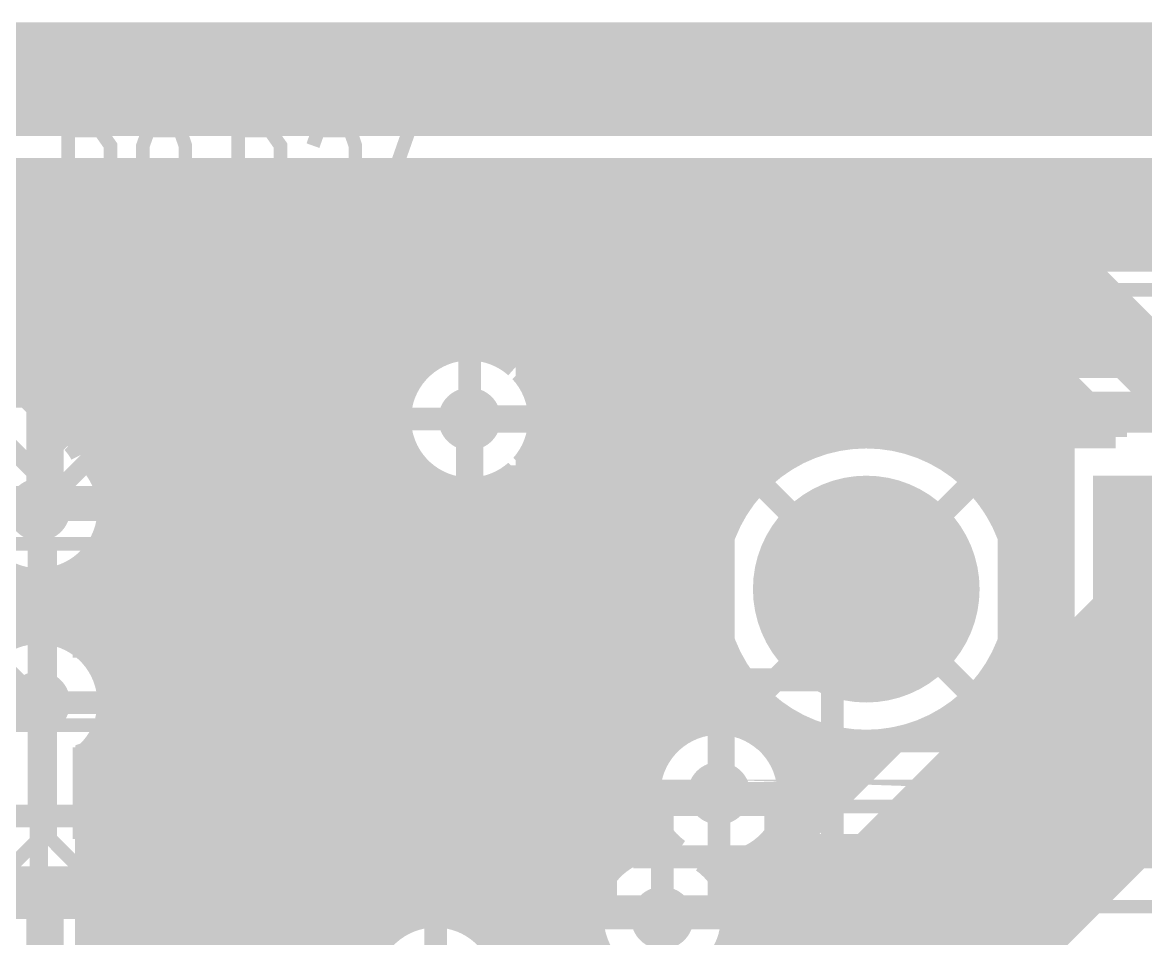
# Model space of a CAD drawing. Extents: x -1 to 101, y -64 to 41.
# Drawn here: x 73.73 to 86.31, y 30.38 to 40.63 of the extents above; entities that cross this region are included whole.
import ezdxf

# ---------------------------------------------------------------- set-up
doc = ezdxf.new("R2010")
doc.units = 0
doc.header["$MEASUREMENT"] = 0
doc.layers.get('0').update_dxf_attribs({"linetype": 'CONTINUOUS'})
for name, color, linetype in [('22-313-0_AST', 7, 'CONTINUOUS'), ('22-313-0_BOT', 7, 'CONTINUOUS'), ('22-313-0_DRD', 2, 'CONTINUOUS'), ('22-313-0_SMB', 4, 'CONTINUOUS'), ('22-313-0_SMT', 3, 'CONTINUOUS'), ('22-313-0_SPT', 5, 'CONTINUOUS'), ('22-313-0_SST', 10, 'CONTINUOUS'), ('22-313-0_TOP', 14, 'CONTINUOUS'), ('THRUHOLE_TAP', 11, 'CONTINUOUS')]:
    doc.layers.add(name, color=color, linetype=linetype)

# ---------------------------------------------------------------- blocks, each defined once
blk = doc.blocks.new('ROUND_25')
at = {"const_width": 1.27}
blk.add_lwpolyline([(-0.635, 0, 1), (0.635, 0, 1)], format="xyb", close=True, dxfattribs=at)
blk = doc.blocks.new('SQUARE_26')
blk.add_solid([(1.27, 1.27), (1.27, -1.27), (-1.27, 1.27), (-1.27, -1.27)])
blk = doc.blocks.new('ROUND_47')
at = {"const_width": 0.35052}
blk.add_lwpolyline([(-0.17526, 0, 1), (0.17526, 0, 1)], format="xyb", close=True, dxfattribs=at)
blk = doc.blocks.new('ROUND_55')
at = {"const_width": 0.35052}
blk.add_lwpolyline([(-0.17526, 0, 1), (0.17526, 0, 1)], format="xyb", close=True, dxfattribs=at)
blk = doc.blocks.new('RECTANGLE_2')
blk.add_solid([(0.4826, 0.4064), (0.4826, -0.4064), (-0.4826, 0.4064), (-0.4826, -0.4064)])
blk = doc.blocks.new('RECTANGLE_6')
blk.add_solid([(0.63627, 0.51308), (0.63627, -0.51308), (-0.63627, 0.51308), (-0.63627, -0.51308)])
blk = doc.blocks.new('ROUND_60')
at = {"const_width": 0.10033}
blk.add_lwpolyline([(-0.050164, 0, 1), (0.050164, 0, 1)], format="xyb", close=True, dxfattribs=at)
blk = doc.blocks.new('ROUND_11')
at = {"const_width": 0.59944}
blk.add_lwpolyline([(-0.29972, 0, 1), (0.29972, 0, 1)], format="xyb", close=True, dxfattribs=at)

msp = doc.modelspace()

# ---------------------------------------------------------------- linework, layer by layer
at = {"layer": '22-313-0_AST'}
for points, const_width in [([(0, 39.99992), (0, 0), (99.949, 0), (99.949, 39.99992), (0, 39.99992)], 1.27), ([(80.70088, 31.2928), (80.70088, 38.53688), (89.44356, 38.53688), (89.44356, 31.29026), (80.79994, 31.2928), (80.70088, 31.2928)], 0.254), ([(73.8505, 35.3695), (73.8505, 38.2905), (72.2122, 38.2905), (72.2122, 35.3695), (73.8505, 35.3695)], 0.1524), ([(75.7555, 35.3695), (75.7555, 38.2905), (74.1172, 38.2905), (74.1172, 35.3695), (75.7555, 35.3695)], 0.1524), ([(77.6605, 35.3695), (77.6605, 38.2905), (76.0222, 38.2905), (76.0222, 35.3695), (77.6605, 35.3695)], 0.1524), ([(76.65974, 37.36086), (76.65974, 37.71646), (76.82992, 37.77488), (76.99756, 37.77488), (77.16774, 37.71646), (77.16774, 37.36086), (76.99756, 37.2999), (76.82992, 37.2999), (76.15174, 37.53866)], 0.1524), ([(75.00874, 37.51326), (74.83856, 37.57168), (74.67092, 37.57168), (74.50074, 37.51326), (74.50074, 37.15766), (74.67092, 37.0967), (74.83856, 37.0967), (75.00874, 37.15766), (75.00874, 37.51326), (75.17892, 37.57168), (75.34656, 37.57168), (75.51674, 37.51326), (75.51674, 37.15766), (75.34656, 37.0967), (75.17892, 37.0967), (75.00874, 37.15766)], 0.1524), ([(81.6356, 31.85668), (81.6356, 36.4236), (82.78368, 36.4236), (82.78368, 36.95954), (81.93024, 36.95954), (81.69402, 37.64026), (84.67598, 37.64026), (84.43976, 36.95954), (83.58378, 36.95954), (83.58378, 36.4236), (84.7344, 36.4236), (84.7344, 31.85668), (81.6356, 31.85668)], 0.1524), ([(85.74024, 36.95954), (85.50402, 37.64026), (88.48598, 37.64026), (88.24976, 36.95954), (87.39378, 36.95954), (87.39378, 36.4236), (88.5444, 36.4236), (88.5444, 31.85668), (85.4456, 31.85668), (85.4456, 36.4236), (86.59368, 36.4236), (86.59368, 36.95954), (85.74024, 36.95954)], 0.1524), ([(77.16774, 36.93668), (77.16774, 36.4617), (76.48956, 36.93668), (76.32192, 36.93668), (76.15174, 36.87826), (76.15174, 36.52266), (76.32192, 36.4617)], 0.1524), ([(75.00874, 36.2585), (75.00874, 36.6141), (74.83856, 36.73348), (74.67092, 36.73348), (74.50074, 36.6141), (74.50074, 36.2585), (75.51674, 36.2585)], 0.1524), ([(75.00874, 36.55568), (75.51674, 36.73348)], 0.1524), ([(76.65974, 35.6235), (76.65974, 35.9791), (76.48956, 36.09848), (76.32192, 36.09848), (76.15174, 35.9791), (76.15174, 35.6235), (77.16774, 35.6235)], 0.1524), ([(76.65974, 35.92068), (77.16774, 36.09848)], 0.1524), ([(73.66, 31.242), (72.39, 31.242), (72.136, 31.496), (72.136, 34.798), (73.914, 34.798), (73.914, 31.496), (73.66, 31.242)], 0.1524), ([(75.565, 31.242), (74.295, 31.242), (74.041, 31.496), (74.041, 34.798), (75.819, 34.798), (75.819, 31.496), (75.565, 31.242)], 0.1524), ([(78.105, 31.242), (76.835, 31.242), (76.581, 31.496), (76.581, 34.798), (78.359, 34.798), (78.359, 31.496), (78.105, 31.242)], 0.1524), ([(80.01, 31.242), (78.74, 31.242), (78.486, 31.496), (78.486, 34.798), (80.264, 34.798), (80.264, 31.496), (80.01, 31.242)], 0.1524), ([(83.28406, 34.38906), (83.58378, 34.68878), (82.78368, 34.68878), (83.08594, 34.38906), (83.28406, 34.38906), (83.28406, 34.19094), (83.58378, 33.88868), (82.78368, 33.88868), (83.08594, 34.19094), (83.28406, 34.19094)], 0.1524), ([(82.78368, 34.68878), (82.78368, 33.88868)], 0.1524), ([(83.58378, 33.88868), (83.58378, 34.68878)], 0.1524), ([(83.08594, 34.19094), (83.08594, 34.38906)], 0.1524), ([(75.41514, 34.22142), (75.41514, 33.74898), (74.73696, 34.22142), (74.56678, 34.22142), (74.39914, 34.163), (74.39914, 33.8074), (74.56678, 33.74898)], 0.1524), ([(77.44714, 33.8074), (77.44714, 34.163), (77.61478, 34.22142), (77.78496, 34.22142), (77.95514, 34.163), (77.95514, 33.8074), (77.78496, 33.74898), (77.61478, 33.74898), (76.93914, 33.9852)], 0.1524), ([(79.35214, 34.163), (79.18196, 34.22142), (79.01178, 34.22142), (78.84414, 34.163), (78.84414, 33.8074), (79.01178, 33.74898), (79.18196, 33.74898), (79.35214, 33.8074), (79.35214, 34.163), (79.51978, 34.22142), (79.68996, 34.22142), (79.86014, 34.163), (79.86014, 33.8074), (79.68996, 33.74898), (79.51978, 33.74898), (79.35214, 33.8074)], 0.1524), ([(75.41514, 33.38322), (75.41514, 32.9692), (74.39914, 32.9692)], 0.1524), ([(77.95514, 33.38322), (77.95514, 32.9692), (76.93914, 32.9692)], 0.1524), ([(79.86014, 33.38322), (79.86014, 32.9692), (78.84414, 32.9692)], 0.1524), ([(73.914, 32.766), (72.136, 32.766)], 0.1524), ([(75.819, 32.766), (74.041, 32.766)], 0.1524), ([(78.359, 32.766), (76.581, 32.766)], 0.1524), ([(80.264, 32.766), (78.486, 32.766)], 0.1524), ([(75.41514, 32.131), (75.41514, 32.4866), (75.07478, 32.60598), (74.73696, 32.60598), (74.39914, 32.4866), (74.39914, 32.131)], 0.1524), ([(77.95514, 32.131), (77.95514, 32.4866), (77.61478, 32.60598), (77.27696, 32.60598), (76.93914, 32.4866), (76.93914, 32.131)], 0.1524), ([(79.86014, 32.131), (79.86014, 32.4866), (79.51978, 32.60598), (79.18196, 32.60598), (78.84414, 32.4866), (78.84414, 32.131)], 0.1524), ([(75.41514, 32.18942), (74.39914, 32.18942)], 0.1524), ([(77.95514, 32.18942), (76.93914, 32.18942)], 0.1524), ([(79.86014, 32.18942), (78.84414, 32.18942)], 0.1524), ([(73.8505, 27.7495), (73.8505, 30.6705), (72.2122, 30.6705), (72.2122, 27.7495), (73.8505, 27.7495)], 0.1524), ([(75.7555, 27.7495), (75.7555, 30.6705), (74.1172, 30.6705), (74.1172, 27.7495), (75.7555, 27.7495)], 0.1524)]:
    msp.add_lwpolyline(points, dxfattribs=dict(at, const_width=const_width))
at = {"layer": '22-313-0_BOT'}
for points, const_width in [([(37.48532, 36.17468), (37.48532, 37.10432), (38.862, 38.481), (92.075, 38.481), (94.99854, 35.55492), (94.99854, 34.99866)], 1.27), ([(86.106, 37.4142), (40.3098, 37.4142)], 0.254), ([(73.7108, 37.4142), (73.7108, 36.51758)], 0.254), ([(73.9394, 37.4142), (73.9394, 36.28898)], 0.254), ([(74.168, 37.4142), (74.168, 36.06038)], 0.254), ([(74.3966, 37.4142), (74.3966, 35.79368)], 0.254), ([(74.6252, 37.4142), (74.6252, 35.50158)], 0.254), ([(74.8538, 37.4142), (74.8538, 15.3924)], 0.254), ([(75.0824, 37.4142), (75.0824, 15.3924)], 0.254), ([(75.311, 37.4142), (75.311, 15.3924)], 0.254), ([(75.5396, 37.4142), (75.5396, 15.46098)], 0.254), ([(75.7682, 37.4142), (75.7682, 22.59838)], 0.254), ([(75.9968, 37.4142), (75.9968, 22.85746)], 0.254), ([(76.2254, 37.4142), (76.2254, 22.97176)], 0.254), ([(76.454, 37.4142), (76.454, 23.00732)], 0.254), ([(76.6826, 37.4142), (76.6826, 22.97176)], 0.254), ([(76.9112, 37.4142), (76.9112, 22.85746)], 0.254), ([(77.1398, 37.4142), (77.1398, 22.7584)], 0.254), ([(77.3684, 37.4142), (77.3684, 22.7584)], 0.254), ([(77.597, 37.4142), (77.597, 30.01772)], 0.254), ([(77.8256, 37.4142), (77.8256, 30.4165)], 0.254), ([(78.0542, 37.4142), (78.0542, 36.56838)], 0.254), ([(78.2828, 37.4142), (78.2828, 36.82746)], 0.254), ([(78.5114, 37.4142), (78.5114, 36.94176)], 0.254), ([(78.74, 37.4142), (78.74, 36.97732)], 0.254), ([(78.9686, 37.4142), (78.9686, 36.94176)], 0.254), ([(79.1972, 37.4142), (79.1972, 36.82746)], 0.254), ([(79.4258, 37.4142), (79.4258, 36.7792)], 0.254), ([(79.6544, 37.4142), (79.6544, 36.7792)], 0.254), ([(79.883, 37.4142), (79.883, 36.7792)], 0.254), ([(80.1116, 37.4142), (80.1116, 36.7792)], 0.254), ([(80.3402, 37.4142), (80.3402, 36.7792)], 0.254), ([(80.5688, 37.4142), (80.5688, 36.7792)], 0.254), ([(80.7974, 37.4142), (80.7974, 36.7792)], 0.254), ([(81.026, 37.4142), (81.026, 36.7792)], 0.254), ([(81.2546, 37.4142), (81.2546, 36.7792)], 0.254), ([(81.4832, 37.4142), (81.4832, 36.7792)], 0.254), ([(81.7118, 37.4142), (81.7118, 36.7792)], 0.254), ([(81.9404, 37.4142), (81.9404, 36.7792)], 0.254), ([(82.169, 37.4142), (82.169, 36.7792)], 0.254), ([(82.3976, 37.4142), (82.3976, 36.7792)], 0.254), ([(82.6262, 37.4142), (82.6262, 36.7792)], 0.254), ([(82.8548, 37.4142), (82.8548, 36.7792)], 0.254), ([(83.0834, 37.4142), (83.0834, 36.7792)], 0.254), ([(83.312, 37.4142), (83.312, 36.7792)], 0.254), ([(83.5406, 37.4142), (83.5406, 36.7792)], 0.254), ([(83.7692, 37.4142), (83.7692, 36.7792)], 0.254), ([(83.9978, 37.4142), (83.9978, 36.7792)], 0.254), ([(84.2264, 37.4142), (84.2264, 36.7792)], 0.254), ([(84.455, 37.4142), (84.455, 36.7792)], 0.254), ([(84.6836, 37.4142), (84.6836, 36.7792)], 0.254), ([(84.9122, 37.4142), (84.9122, 36.7792)], 0.254), ([(85.1408, 37.4142), (85.1408, 36.7792)], 0.254), ([(85.3694, 37.4142), (85.3694, 36.7792)], 0.254), ([(85.598, 37.4142), (85.598, 36.7792)], 0.254), ([(85.8266, 37.4142), (85.8266, 36.7792)], 0.254), ([(86.0552, 37.4142), (86.0552, 36.7792)], 0.254), ([(86.106, 37.4142), (86.106, 36.7792)], 0.254), ([(86.106, 37.3634), (40.46474, 37.3634)], 0.254), ([(73.01992, 37.20592), (74.28484, 35.941)], 0.254), ([(86.106, 37.1348), (73.09358, 37.1348)], 0.254), ([(78.41488, 36.9062), (73.32218, 36.9062)], 0.254), ([(86.106, 36.9062), (79.06258, 36.9062)], 0.254), ([(73.914, 35.179), (73.914, 35.56), (72.644, 36.83), (67.31, 36.83), (66.294, 35.814), (63.881, 35.814), (53.34, 25.273), (53.34, 23.47468)], 0.2032), ([(86.106, 36.7792), (79.25816, 36.7792)], 0.254), ([(78.12532, 36.6776), (73.55078, 36.6776)], 0.254), ([(78.00086, 36.449), (73.77938, 36.449)], 0.254), ([(77.95768, 36.2204), (74.00798, 36.2204)], 0.254), ([(78.74, 36.195), (89.535, 36.195)], 0.3048), ([(77.98562, 35.9918), (74.23658, 35.9918)], 0.254), ([(78.08722, 35.7632), (74.43216, 35.7632)], 0.254), ([(78.0542, 35.81908), (78.0542, 30.56382)], 0.254), ([(78.3209, 35.5346), (74.60996, 35.5346)], 0.254), ([(78.2828, 35.56), (78.2828, 30.62224)], 0.254), ([(82.02422, 35.5346), (79.15656, 35.5346)], 0.254), ([(79.1972, 35.56), (79.1972, 29.76118)], 0.254), ([(82.11058, 35.6108), (79.25816, 35.6108)], 0.254), ([(79.4258, 35.6108), (79.4258, 29.53258)], 0.254), ([(79.6544, 35.6108), (79.6544, 29.30398)], 0.254), ([(79.883, 35.6108), (79.883, 28.99156)], 0.254), ([(80.1116, 35.6108), (80.1116, 23.75662)], 0.254), ([(80.3402, 35.6108), (80.3402, 31.1531)], 0.254), ([(80.5688, 35.6108), (80.5688, 31.31566)], 0.254), ([(80.7974, 35.6108), (80.7974, 32.26562)], 0.254), ([(81.026, 35.6108), (81.026, 32.59836)], 0.254), ([(81.2546, 35.6108), (81.2546, 32.73298)], 0.254), ([(81.4832, 35.6108), (81.4832, 32.78378)], 0.254), ([(81.7118, 35.6108), (81.7118, 35.1409)], 0.254), ([(81.9404, 35.6108), (81.9404, 35.45078)], 0.254), ([(81.98104, 35.49396), (83.185, 34.29)], 0.254), ([(84.38896, 35.49396), (83.185, 34.29)], 0.254), ([(85.2932, 35.6108), (84.25688, 35.6108)], 0.254), ([(85.2932, 35.5346), (84.34578, 35.5346)], 0.254), ([(84.455, 35.6108), (84.455, 35.42284)], 0.254), ([(84.6836, 35.6108), (84.6836, 35.09518)], 0.254), ([(84.9122, 35.6108), (84.9122, 32.5882)], 0.254), ([(85.1408, 35.6108), (85.1408, 32.5882)], 0.254), ([(85.2932, 35.6108), (85.2932, 32.5882)], 0.254), ([(78.5114, 35.44824), (78.5114, 30.61208)], 0.254), ([(78.74, 35.41268), (78.74, 30.52572)], 0.254), ([(78.9686, 35.44824), (78.9686, 30.33268)], 0.254), ([(81.81848, 35.306), (74.68362, 35.306)], 0.254), ([(85.2932, 35.306), (84.54898, 35.306)], 0.254), ([(81.67624, 35.0774), (74.6887, 35.0774)], 0.254), ([(85.2932, 35.0774), (84.69376, 35.0774)], 0.254), ([(81.57718, 34.8488), (74.62266, 34.8488)], 0.254), ([(74.6252, 34.85388), (74.6252, 33.34258)], 0.254), ([(85.2932, 34.8488), (84.79282, 34.8488)], 0.254), ([(81.51622, 34.6202), (74.4601, 34.6202)], 0.254), ([(85.2932, 34.6202), (84.85378, 34.6202)], 0.254), ([(74.3966, 34.56432), (74.3966, 33.63468)], 0.254), ([(81.48574, 34.3916), (72.5424, 34.3916)], 0.254), ([(73.7108, 34.42462), (73.7108, 33.77438)], 0.254), ([(73.9394, 34.39668), (73.9394, 33.79978)], 0.254), ([(74.168, 34.43986), (74.168, 33.75914)], 0.254), ([(85.2932, 34.3916), (84.88426, 34.3916)], 0.254), ([(81.98104, 33.08604), (83.185, 34.29)], 0.254), ([(84.38896, 33.08604), (83.185, 34.29)], 0.254), ([(81.48828, 34.163), (72.5424, 34.163)], 0.254), ([(85.2932, 34.163), (84.88172, 34.163)], 0.254), ([(81.5213, 33.9344), (72.5424, 33.9344)], 0.254), ([(85.2932, 33.9344), (84.8487, 33.9344)], 0.254), ([(81.58734, 33.7058), (74.28738, 33.7058)], 0.254), ([(85.2932, 33.7058), (84.78266, 33.7058)], 0.254), ([(81.68894, 33.4772), (74.54646, 33.4772)], 0.254), ([(85.2932, 33.4772), (84.67852, 33.4772)], 0.254), ([(84.6836, 33.48228), (84.6836, 32.5882)], 0.254), ([(81.7118, 33.43656), (81.7118, 32.76346)], 0.254), ([(81.8388, 33.2486), (74.66076, 33.2486)], 0.254), ([(85.2932, 33.2486), (84.5312, 33.2486)], 0.254), ([(81.9404, 33.12922), (81.9404, 32.67202)], 0.254), ([(84.455, 33.15716), (84.455, 32.5882)], 0.254), ([(73.914, 17.145), (73.914, 33.02)], 0.2032), ([(82.05216, 33.02), (74.69632, 33.02)], 0.254), ([(85.2932, 33.02), (84.31784, 33.02)], 0.254), ([(82.169, 32.92348), (82.169, 32.5882)], 0.254), ([(84.2264, 32.9438), (84.2264, 32.5882)], 0.254), ([(82.37728, 32.7914), (74.66076, 32.7914)], 0.254), ([(82.3976, 32.78124), (82.3976, 32.5882)], 0.254), ([(85.2932, 32.7914), (83.99018, 32.7914)], 0.254), ([(83.9978, 32.79394), (83.9978, 32.5882)], 0.254), ([(74.6252, 32.69488), (74.6252, 17.46758)], 0.254), ([(82.6262, 32.68218), (82.6262, 32.5882)], 0.254), ([(82.8548, 32.62122), (82.8548, 32.5882)], 0.254), ([(83.5406, 32.6263), (83.5406, 32.5882)], 0.254), ([(83.7692, 32.69234), (83.7692, 32.5882)], 0.254), ([(80.9879, 32.5628), (74.54646, 32.5628)], 0.254), ([(85.2932, 32.5882), (82.05216, 32.5882)], 0.254), ([(85.2932, 32.5882), (82.05216, 32.5882)], 0.254), ([(86.106, 32.5882), (85.2932, 32.5882)], 0.254), ([(86.106, 32.5882), (85.2932, 32.5882)], 0.254), ([(74.4474, 32.4485), (74.4474, 17.7165)], 0.254), ([(80.82534, 32.3342), (74.4474, 32.3342)], 0.254), ([(80.7593, 32.1056), (74.4474, 32.1056)], 0.254), ([(81.534, 32.004), (90.551, 32.004), (92.075, 30.48), (90.551, 32.004), (81.534, 32.004)], 0.3048), ([(80.76184, 31.877), (74.4474, 31.877)], 0.254), ([(80.7974, 31.74238), (80.7974, 31.3817)], 0.254), ([(80.83804, 31.6484), (74.4474, 31.6484)], 0.254), ([(81.0133, 31.4198), (74.4474, 31.4198)], 0.254), ([(81.026, 31.40964), (81.026, 31.37662)], 0.254), ([(81.9404, 31.33598), (81.9404, 17.5514)], 0.254), ([(85.1408, 31.4198), (82.05216, 31.4198)], 0.254), ([(85.1408, 31.4198), (82.05216, 31.4198)], 0.254), ([(85.1408, 31.4198), (82.05216, 31.4198)], 0.254), ([(82.169, 31.4198), (82.169, 17.78)], 0.254), ([(82.3976, 31.4198), (82.3976, 18.0086)], 0.254), ([(82.6262, 31.4198), (82.6262, 18.2372)], 0.254), ([(82.8548, 31.4198), (82.8548, 18.4658)], 0.254), ([(85.1408, 31.4198), (82.931, 29.21)], 0.254), ([(83.0834, 31.4198), (83.0834, 29.3624)], 0.254), ([(83.312, 31.4198), (83.312, 29.591)], 0.254), ([(83.5406, 31.4198), (83.5406, 29.8196)], 0.254), ([(83.7692, 31.4198), (83.7692, 30.0482)], 0.254), ([(83.9978, 31.4198), (83.9978, 30.2768)], 0.254), ([(84.2264, 31.4198), (84.2264, 30.5054)], 0.254), ([(84.455, 31.4198), (84.455, 30.734)], 0.254), ([(84.6836, 31.4198), (84.6836, 30.9626)], 0.254), ([(84.9122, 31.4198), (84.9122, 31.1912)], 0.254), ([(81.4832, 31.22422), (81.4832, 31.12516)], 0.254), ([(81.7118, 31.242), (81.7118, 17.3228)], 0.254), ([(80.3783, 31.1912), (74.4474, 31.1912)], 0.254), ([(84.9122, 31.1912), (81.41716, 31.1912)], 0.254), ([(80.20304, 30.9626), (74.4474, 30.9626)], 0.254), ([(84.6836, 30.9626), (81.59496, 30.9626)], 0.254), ([(80.12684, 30.734), (74.4474, 30.734)], 0.254), ([(84.455, 30.734), (81.66862, 30.734)], 0.254), ([(80.899, 30.607), (80.899, 22.606)], 0.2032), ([(77.9399, 30.5054), (74.4474, 30.5054)], 0.254), ([(80.1243, 30.5054), (78.77556, 30.5054)], 0.254), ([(84.2264, 30.5054), (81.6737, 30.5054)], 0.254), ([(77.70622, 30.2768), (74.4474, 30.2768)], 0.254), ([(80.19034, 30.2768), (79.00924, 30.2768)], 0.254), ([(83.9978, 30.2768), (81.60766, 30.2768)], 0.254)]:
    msp.add_lwpolyline(points, dxfattribs=dict(at, const_width=const_width))
at = {"layer": '22-313-0_BOT', "const_width": 0.254}
for points in [[(78.74, 36.97732, 0.4142136), (77.95768, 36.195)], [(79.25816, 36.7792, 0.1834064), (78.74, 36.97588)], [(77.95768, 36.195, 0.4142136), (78.74, 35.41268)], [(74.39152, 35.79622, 0.0816847), (74.29071, 35.93671)], [(74.39152, 35.79622, 0.0816847), (74.29071, 35.93671)], [(74.69632, 35.179, 0.2321196), (74.39271, 35.79776)], [(78.74, 35.41268, 0.1834063), (79.25911, 35.60972)], [(82.11058, 35.6108, 0.2256943), (81.48239, 34.29)], [(84.8868, 34.29, 0.2259988), (84.25738, 35.61141)], [(73.13168, 35.179, 0.4142136), (73.914, 34.39668)], [(73.914, 34.39668, 0.4142136), (74.69632, 35.179)], [(81.4832, 34.29, 0.4142136), (83.185, 32.5882)], [(83.185, 32.5882, 0.4142136), (84.8868, 34.29)], [(73.914, 33.80232, 0.4142136), (73.13168, 33.02)], [(74.69632, 33.02, 0.4142136), (73.914, 33.80232)], [(74.4474, 32.4485, 0.2078862), (74.69575, 33.02)], [(81.534, 32.78632, 0.4142136), (80.75168, 32.004)], [(81.534, 32.78632, 0.4142136), (80.75168, 32.004)], [(82.05216, 32.5882, 0.1834064), (81.534, 32.78488)], [(82.05216, 32.5882, 0.1834064), (81.534, 32.78488)], [(80.75168, 32.004, 0.2431129), (81.08145, 31.36586)], [(80.75168, 32.004, 0.2431129), (81.08145, 31.36586)], [(80.899, 31.38932, 0.4142136), (80.11668, 30.607)], [(81.08188, 31.36646, 0.0591448), (80.899, 31.38817)], [(81.534, 31.22168, 0.1834063), (82.05311, 31.41872)], [(81.534, 31.22168, 0.1834063), (82.05311, 31.41872)], [(81.35112, 31.24454, 0.0591448), (81.534, 31.22283)], [(81.35112, 31.24454, 0.0591448), (81.534, 31.22283)], [(81.68132, 30.607, 0.2431131), (81.35155, 31.24514)], [(78.359, 30.62732, 0.4142136), (77.57668, 29.845)], [(79.14132, 29.845, 0.4142136), (78.359, 30.62732)], [(80.11668, 30.607, 0.2078862), (80.36521, 30.03508)], [(81.4324, 30.0355, 0.2078862), (81.68075, 30.607)]]:
    msp.add_lwpolyline(points, format="xyb", dxfattribs=at)
at = {"layer": '22-313-0_DRD'}
for points, const_width in [([(0, 39.99992), (0, 0), (99.949, 0), (99.949, 39.99992), (0, 39.99992)], 1.27), ([(77.47, 37.465), (77.47, 34.925)], 0.254), ([(80.01, 37.465), (77.47, 37.465)], 0.254), ([(78.74, 37.465), (78.74, 34.925)], 0.254), ([(80.01, 34.925), (80.01, 37.465)], 0.254), ([(75.184, 36.449), (72.644, 36.449)], 0.254), ([(73.914, 36.449), (73.914, 33.909)], 0.254), ([(75.184, 33.909), (75.184, 36.449)], 0.254), ([(80.01, 36.195), (77.47, 36.195)], 0.254), ([(75.184, 35.179), (72.644, 35.179)], 0.254), ([(77.47, 34.925), (80.01, 34.925)], 0.254), ([(82.55, 34.925), (82.55, 34.29)], 0.254), ([(83.185, 34.925), (82.55, 34.925)], 0.254), ([(83.185, 33.655), (83.185, 34.925)], 0.254), ([(86.36, 34.925), (86.36, 34.29)], 0.254), ([(86.995, 34.925), (86.36, 34.925)], 0.254), ([(75.184, 34.29), (72.644, 34.29)], 0.254), ([(73.914, 34.29), (73.914, 31.75)], 0.254), ([(75.184, 31.75), (75.184, 34.29)], 0.254), ([(82.55, 34.29), (83.82, 34.29)], 0.254), ([(83.82, 34.29), (83.82, 33.655)], 0.254), ([(86.36, 34.29), (87.63, 34.29)], 0.254), ([(72.644, 33.909), (75.184, 33.909)], 0.254), ([(83.82, 33.655), (83.185, 33.655)], 0.254), ([(80.264, 33.274), (80.264, 30.734)], 0.254), ([(82.804, 33.274), (80.264, 33.274)], 0.254), ([(80.264, 33.274), (80.264, 30.734)], 0.254), ([(82.804, 33.274), (80.264, 33.274)], 0.254), ([(81.534, 33.274), (81.534, 30.734)], 0.254), ([(81.534, 33.274), (81.534, 30.734)], 0.254), ([(82.804, 30.734), (82.804, 33.274)], 0.254), ([(82.804, 30.734), (82.804, 33.274)], 0.254), ([(75.184, 33.02), (72.644, 33.02)], 0.254), ([(82.804, 32.004), (80.264, 32.004)], 0.254), ([(82.804, 32.004), (80.264, 32.004)], 0.254), ([(79.629, 31.877), (79.629, 29.337)], 0.254), ([(82.169, 31.877), (79.629, 31.877)], 0.254), ([(80.899, 31.877), (80.899, 29.337)], 0.254), ([(82.169, 29.337), (82.169, 31.877)], 0.254), ([(72.644, 31.75), (75.184, 31.75)], 0.254), ([(77.089, 31.115), (77.089, 28.575)], 0.254), ([(79.629, 31.115), (77.089, 31.115)], 0.254), ([(78.359, 31.115), (78.359, 28.575)], 0.254), ([(79.629, 28.575), (79.629, 31.115)], 0.254), ([(80.264, 30.734), (82.804, 30.734)], 0.254), ([(80.264, 30.734), (82.804, 30.734)], 0.254), ([(82.169, 30.607), (79.629, 30.607)], 0.254)]:
    msp.add_lwpolyline(points, dxfattribs=dict(at, const_width=const_width))
at = {"layer": '22-313-0_SST'}
for points, const_width in [([(74.24166, 38.91788), (74.59726, 38.91788), (74.71664, 39.08806), (74.71664, 39.2557), (74.59726, 39.42588), (74.24166, 39.42588), (74.24166, 38.40988)], 0.1524), ([(75.49642, 38.91788), (75.55484, 39.08806), (75.55484, 39.2557), (75.49642, 39.42588), (75.14082, 39.42588), (75.07986, 39.2557), (75.07986, 39.08806), (75.14082, 38.91788), (75.49642, 38.91788), (75.55484, 38.7477), (75.55484, 38.58006), (75.49642, 38.40988), (75.14082, 38.40988), (75.07986, 38.58006), (75.07986, 38.7477), (75.14082, 38.91788)], 0.1524), ([(76.14666, 38.91788), (76.50226, 38.91788), (76.62164, 39.08806), (76.62164, 39.2557), (76.50226, 39.42588), (76.14666, 39.42588), (76.14666, 38.40988)], 0.1524), ([(77.45984, 38.40988), (76.98486, 38.40988), (77.45984, 39.08806), (77.45984, 39.2557), (77.40142, 39.42588), (77.04582, 39.42588), (76.98486, 39.2557)], 0.1524), ([(77.88402, 38.91788), (78.23962, 38.91788), (78.29804, 38.7477), (78.29804, 38.58006), (78.23962, 38.40988), (77.88402, 38.40988), (77.82306, 38.58006), (77.82306, 38.7477), (78.06182, 39.42588)], 0.1524), ([(74.53884, 38.91788), (74.71664, 38.40988)], 0.1524), ([(76.44384, 38.91788), (76.62164, 38.40988)], 0.1524), ([(80.90154, 38.58514), (80.70088, 38.58514), (80.70088, 31.29026), (89.44356, 31.29026), (89.44356, 38.53942), (89.39276, 38.58514), (80.90154, 38.58514)], 0.254), ([(73.8505, 35.3695), (73.8505, 38.2905), (72.2122, 38.2905), (72.2122, 35.3695), (73.8505, 35.3695)], 0.1524), ([(75.7555, 35.3695), (75.7555, 38.2905), (74.1172, 38.2905), (74.1172, 35.3695), (75.7555, 35.3695)], 0.1524), ([(77.6605, 35.3695), (77.6605, 38.2905), (76.0222, 38.2905), (76.0222, 35.3695), (77.6605, 35.3695)], 0.1524), ([(81.6356, 31.85668), (81.6356, 36.4236), (82.78368, 36.4236), (82.78368, 36.95954), (81.93024, 36.95954), (81.69402, 37.64026), (84.67598, 37.64026), (84.43976, 36.95954), (83.58378, 36.95954), (83.58378, 36.4236), (84.7344, 36.4236), (84.7344, 31.85668), (81.6356, 31.85668)], 0.1524), ([(85.74024, 36.95954), (85.50402, 37.64026), (88.48598, 37.64026), (88.24976, 36.95954), (87.39378, 36.95954), (87.39378, 36.4236), (88.5444, 36.4236), (88.5444, 31.85668), (85.4456, 31.85668), (85.4456, 36.4236), (86.59368, 36.4236), (86.59368, 36.95954), (85.74024, 36.95954)], 0.1524), ([(73.66, 31.242), (72.39, 31.242), (72.136, 31.496), (72.136, 34.798), (73.914, 34.798), (73.914, 31.496), (73.66, 31.242)], 0.1524), ([(75.565, 31.242), (74.295, 31.242), (74.041, 31.496), (74.041, 34.798), (75.819, 34.798), (75.819, 31.496), (75.565, 31.242)], 0.1524), ([(78.105, 31.242), (76.835, 31.242), (76.581, 31.496), (76.581, 34.798), (78.359, 34.798), (78.359, 31.496), (78.105, 31.242)], 0.1524), ([(80.01, 31.242), (78.74, 31.242), (78.486, 31.496), (78.486, 34.798), (80.264, 34.798), (80.264, 31.496), (80.01, 31.242)], 0.1524), ([(83.28406, 34.38906), (83.58378, 34.68878), (82.78368, 34.68878), (83.08594, 34.38906), (83.28406, 34.38906), (83.28406, 34.19094), (83.58378, 33.88868), (82.78368, 33.88868), (83.08594, 34.19094), (83.28406, 34.19094)], 0.1524), ([(82.78368, 34.68878), (82.78368, 33.88868)], 0.1524), ([(83.58378, 33.88868), (83.58378, 34.68878)], 0.1524), ([(83.08594, 34.19094), (83.08594, 34.38906)], 0.1524), ([(73.914, 32.766), (72.136, 32.766)], 0.1524), ([(75.819, 32.766), (74.041, 32.766)], 0.1524), ([(78.359, 32.766), (76.581, 32.766)], 0.1524), ([(80.264, 32.766), (78.486, 32.766)], 0.1524), ([(66.167, 31.115), (66.294, 30.988), (76.2, 30.988), (76.454, 30.734), (86.741, 30.734)], 0.1524), ([(73.8505, 27.7495), (73.8505, 30.6705), (72.2122, 30.6705), (72.2122, 27.7495), (73.8505, 27.7495)], 0.1524), ([(75.7555, 27.7495), (75.7555, 30.6705), (74.1172, 30.6705), (74.1172, 27.7495), (75.7555, 27.7495)], 0.1524), ([(84.38642, 29.82468), (84.55406, 29.94406), (84.55406, 30.18028), (84.38642, 30.29966), (84.21624, 30.29966), (83.87842, 30.0609), (83.53806, 30.29966), (83.53806, 29.82468)], 0.1524)]:
    msp.add_lwpolyline(points, dxfattribs=dict(at, const_width=const_width))
at = {"layer": '22-313-0_TOP'}
for points, const_width in [([(74.93, 37.5412), (73.025, 37.5412)], 0.762), ([(76.835, 37.5412), (74.93, 37.5412)], 0.762), ([(86.995, 34.29), (86.995, 36.195), (85.6488, 37.5412), (76.835, 37.5412)], 0.762), ([(67.31, 36.1188), (68.0212, 36.83), (75.692, 36.83), (75.946, 36.576), (75.946, 34.29), (76.454, 33.782), (76.454, 31.369), (77.216, 30.607), (80.899, 30.607)], 0.2032), ([(85.31098, 36.7284), (79.3115, 36.7284)], 0.254), ([(85.41258, 36.6268), (79.39024, 36.6268)], 0.254), ([(79.5274, 36.7284), (79.5274, 34.98088)], 0.254), ([(79.756, 36.7284), (79.756, 34.98088)], 0.254), ([(79.9846, 36.7284), (79.9846, 34.98088)], 0.254), ([(80.2132, 36.7284), (80.2132, 34.98088)], 0.254), ([(80.4418, 36.7284), (80.4418, 32.5882)], 0.254), ([(80.6704, 36.7284), (80.6704, 32.5882)], 0.254), ([(80.899, 36.7284), (80.899, 32.5882)], 0.254), ([(81.1276, 36.7284), (81.1276, 32.67202)], 0.254), ([(81.3562, 36.7284), (81.3562, 32.76346)], 0.254), ([(81.5848, 36.7284), (81.5848, 34.86912)], 0.254), ([(81.8134, 36.7284), (81.8134, 35.29584)], 0.254), ([(82.042, 36.7284), (82.042, 35.54984)], 0.254), ([(82.2706, 36.7284), (82.2706, 35.7251)], 0.254), ([(82.4992, 36.7284), (82.4992, 35.84702)], 0.254), ([(82.7278, 36.7284), (82.7278, 35.9283)], 0.254), ([(82.9564, 36.7284), (82.9564, 35.97656)], 0.254), ([(83.185, 36.7284), (83.185, 35.9918)], 0.254), ([(83.4136, 36.7284), (83.4136, 35.97656)], 0.254), ([(83.6422, 36.7284), (83.6422, 35.9283)], 0.254), ([(83.8708, 36.7284), (83.8708, 35.84702)], 0.254), ([(84.0994, 36.7284), (84.0994, 35.7251)], 0.254), ([(84.328, 36.7284), (84.328, 35.54984)], 0.254), ([(84.5566, 36.7284), (84.5566, 35.29584)], 0.254), ([(84.7852, 36.7284), (84.7852, 34.86912)], 0.254), ([(85.0138, 36.7284), (85.0138, 34.07918)], 0.254), ([(85.2424, 36.7284), (85.2424, 34.30778)], 0.254), ([(85.31098, 36.7284), (85.979, 36.06038)], 0.254), ([(85.471, 36.56838), (85.471, 35.9918)], 0.254), ([(85.64118, 36.3982), (79.49438, 36.3982)], 0.254), ([(85.6996, 36.33978), (85.6996, 35.9918)], 0.254), ([(76.835, 36.1188), (76.835, 34.671), (77.47, 34.036)], 0.3048), ([(79.375, 34.036), (78.74, 34.036), (78.74, 36.195)], 0.3048), ([(85.86978, 36.1696), (79.51978, 36.1696)], 0.254), ([(74.93, 36.1188), (74.8538, 36.1188), (73.914, 35.179)], 0.2032), ([(74.93, 36.1188), (74.93, 34.036)], 0.2032), ([(85.2932, 35.9918), (85.2932, 34.35858)], 0.254), ([(85.979, 35.9918), (85.2932, 35.9918)], 0.254), ([(85.9282, 36.11118), (85.9282, 35.9918)], 0.254), ([(85.979, 36.06038), (85.979, 35.9918)], 0.254), ([(82.77098, 35.941), (79.47914, 35.941)], 0.254), ([(85.2932, 35.941), (83.59648, 35.941)], 0.254), ([(79.3242, 35.6743), (79.3242, 34.98088)], 0.254), ([(82.25028, 35.7124), (79.35468, 35.7124)], 0.254), ([(85.2932, 35.7124), (84.11972, 35.7124)], 0.254), ([(81.98104, 35.49396), (83.185, 34.29)], 0.254), ([(84.38896, 35.49396), (83.185, 34.29)], 0.254), ([(81.97088, 35.4838), (79.3242, 35.4838)], 0.254), ([(83.185, 26.7462), (83.185, 29.845), (86.995, 33.655), (86.995, 34.29)], 2.54), ([(85.2932, 35.4838), (84.39658, 35.4838)], 0.254), ([(81.78292, 35.2552), (79.3242, 35.2552)], 0.254), ([(85.2932, 35.2552), (84.58708, 35.2552)], 0.254), ([(81.65084, 35.0266), (79.3242, 35.0266)], 0.254), ([(85.2932, 35.0266), (84.71916, 35.0266)], 0.254), ([(80.44434, 34.98088), (79.3242, 34.98088)], 0.254), ([(80.44434, 34.98088), (80.44434, 33.09112)], 0.254), ([(81.5594, 34.798), (80.44434, 34.798)], 0.254), ([(85.2932, 34.798), (84.80806, 34.798)], 0.254), ([(81.50606, 34.5694), (80.44434, 34.5694)], 0.254), ([(85.2932, 34.5694), (84.86394, 34.5694)], 0.254), ([(85.2932, 34.35858), (84.84362, 33.909)], 0.254), ([(81.4832, 34.3408), (80.44434, 34.3408)], 0.254), ([(81.98104, 33.08604), (83.185, 34.29)], 0.254), ([(85.27288, 34.3408), (84.8868, 34.3408)], 0.254), ([(81.49336, 34.1122), (80.44434, 34.1122)], 0.254), ([(85.04428, 34.1122), (84.87664, 34.1122)], 0.254), ([(73.914, 33.02), (73.025, 33.909), (73.025, 34.036)], 0.2032), ([(78.359, 29.845), (77.343, 29.845), (75.946, 31.242), (75.946, 33.274), (75.184, 34.036), (74.93, 34.036)], 0.2032), ([(81.53146, 33.8836), (80.44434, 33.8836)], 0.254), ([(81.60512, 33.655), (80.44434, 33.655)], 0.254), ([(81.5848, 33.71088), (81.5848, 32.78378)], 0.254), ([(81.71942, 33.4264), (80.44434, 33.4264)], 0.254), ([(81.8134, 33.28162), (81.8134, 32.73298)], 0.254), ([(81.87944, 33.1978), (80.44434, 33.1978)], 0.254), ([(76.9874, 33.09112), (76.9874, 32.94888)], 0.254), ([(78.30566, 33.09112), (76.9874, 33.09112)], 0.254), ([(77.0128, 33.09112), (77.0128, 32.94888)], 0.254), ([(77.2414, 33.09112), (77.2414, 32.94888)], 0.254), ([(77.47, 33.09112), (77.47, 32.94888)], 0.254), ([(77.6986, 33.09112), (77.6986, 32.94888)], 0.254), ([(77.9272, 33.09112), (77.9272, 32.94888)], 0.254), ([(78.1558, 33.09112), (78.1558, 32.94888)], 0.254), ([(78.53934, 33.09112), (78.30566, 33.09112)], 0.254), ([(78.3844, 33.09112), (78.3844, 32.94888)], 0.254), ([(80.44434, 33.09112), (78.53934, 33.09112)], 0.254), ([(78.613, 33.09112), (78.613, 32.94888)], 0.254), ([(78.8416, 33.09112), (78.8416, 32.94888)], 0.254), ([(79.0702, 33.09112), (79.0702, 32.94888)], 0.254), ([(79.2988, 33.09112), (79.2988, 32.94888)], 0.254), ([(79.5274, 33.09112), (79.5274, 32.94888)], 0.254), ([(79.756, 33.09112), (79.756, 32.94888)], 0.254), ([(79.9846, 33.09112), (79.9846, 32.94888)], 0.254), ([(80.2132, 33.09112), (80.2132, 32.94888)], 0.254), ([(82.042, 33.02762), (82.042, 32.59836)], 0.254), ([(82.11058, 32.9692), (76.9874, 32.9692)], 0.254), ([(78.30566, 32.94888), (76.9874, 32.94888)], 0.254), ([(77.47, 32.94888), (77.47, 32.004)], 0.254), ([(78.53934, 32.94888), (78.30566, 32.94888)], 0.254), ([(80.44434, 32.94888), (78.53934, 32.94888)], 0.254), ([(80.44434, 32.94888), (80.44434, 32.5882)], 0.254), ([(82.2706, 32.8549), (82.2706, 32.26562)], 0.254), ([(81.27238, 32.7406), (80.44434, 32.7406)], 0.254), ([(82.48142, 32.7406), (81.79562, 32.7406)], 0.254), ([(82.4992, 32.73298), (82.4992, 31.56458)], 0.254), ([(83.56346, 32.63138), (81.98866, 31.05658)], 0.254), ([(82.7278, 32.64916), (82.7278, 31.79318)], 0.254), ([(82.9564, 32.60344), (82.9564, 32.02178)], 0.254), ([(83.4136, 32.60344), (83.4136, 32.47898)], 0.254), ([(81.0133, 32.5882), (80.44434, 32.5882)], 0.254), ([(81.0133, 32.5882), (80.44434, 32.5882)], 0.254), ([(83.44408, 32.512), (82.12836, 32.512)], 0.254), ([(83.185, 32.5882), (83.185, 32.25038)], 0.254), ([(83.21548, 32.2834), (82.26298, 32.2834)], 0.254), ([(74.93, 32.004), (74.93, 29.9212)], 0.2032), ([(79.375, 32.004), (81.534, 32.004)], 0.3048), ([(81.534, 32.004), (79.375, 32.004)], 0.3048), ([(82.98688, 32.0548), (82.31378, 32.0548)], 0.254), ([(82.2706, 31.74238), (82.2706, 31.33598)], 0.254), ([(82.75828, 31.8262), (82.29346, 31.8262)], 0.254), ([(82.52968, 31.5976), (82.20202, 31.5976)], 0.254), ([(82.30108, 31.369), (81.98866, 31.369)], 0.254), ([(82.042, 31.40964), (82.042, 31.10738)], 0.254), ([(81.5848, 31.22422), (81.5848, 30.98038)], 0.254), ([(81.8134, 31.27502), (81.8134, 30.85084)], 0.254), ([(82.07248, 31.1404), (81.4705, 31.1404)], 0.254), ([(73.86066, 31.05912), (73.5584, 31.05912)], 0.254), ([(73.8124, 31.05912), (73.8124, 30.7594)], 0.254), ([(74.09434, 31.05912), (73.86066, 31.05912)], 0.254), ([(74.041, 31.05912), (74.041, 30.7594)], 0.254), ([(74.3966, 31.05912), (74.09434, 31.05912)], 0.254), ([(74.2696, 31.05912), (74.2696, 30.7594)], 0.254), ([(74.3966, 31.05912), (74.3966, 30.7594)], 0.254), ([(74.3966, 30.9118), (73.5584, 30.9118)], 0.254), ([(81.85912, 30.9118), (81.61782, 30.9118)], 0.254), ([(73.9394, 30.7594), (73.5584, 30.7594)], 0.254), ([(73.9394, 30.7594), (73.9394, 29.337)], 0.254), ([(74.3966, 30.7594), (74.0156, 30.7594)], 0.254), ([(74.0156, 30.7594), (74.0156, 29.337)], 0.254), ([(74.0156, 30.6832), (73.9394, 30.6832)], 0.254), ([(81.70418, 30.6832), (81.67624, 30.6832)], 0.254), ([(74.0156, 30.4546), (73.9394, 30.4546)], 0.254)]:
    msp.add_lwpolyline(points, dxfattribs=dict(at, const_width=const_width))
at = {"layer": '22-313-0_TOP', "const_width": 0.254}
for points in [[(79.52232, 36.195, 0.1899692), (79.31192, 36.72879)], [(79.3242, 35.6743, 0.1840339), (79.52257, 36.195)], [(83.185, 35.9918, 0.4142136), (81.4832, 34.29)], [(84.8868, 34.29, 0.4142136), (83.185, 35.9918)], [(81.4832, 34.29, 0.4142136), (83.185, 32.5882)], [(84.84362, 33.909, 0.056508), (84.88682, 34.29)], [(81.534, 32.78632, 0.1834072), (81.01488, 32.58927)], [(81.534, 32.78632, 0.1834072), (81.01488, 32.58927)], [(82.31632, 32.004, 0.4142136), (81.534, 32.78632)], [(82.31632, 32.004, 0.4142136), (81.534, 32.78632)], [(83.185, 32.5882, 0.056143), (83.56358, 32.63084)], [(81.534, 31.22168, 0.4142136), (82.31632, 32.004)], [(81.534, 31.22168, 0.4142136), (82.31632, 32.004)], [(81.67878, 30.63748, 0.2327933), (81.35042, 31.24356)], [(81.35112, 31.24454, 0.0591448), (81.534, 31.22283)], [(81.35112, 31.24454, 0.0591448), (81.534, 31.22283)], [(81.98104, 31.04896, 0.0754073), (81.67818, 30.6378)], [(81.98104, 31.04896, 0.0754073), (81.67818, 30.6378)]]:
    msp.add_lwpolyline(points, format="xyb", dxfattribs=at)

# ---------------------------------------------------------------- block references
at = {"layer": '22-313-0_BOT'}
for name, p in [('ROUND_47', (78.74, 36.195)), ('ROUND_47', (73.914, 35.179)), ('ROUND_25', (83.185, 34.29)), ('SQUARE_26', (86.995, 34.29)), ('ROUND_47', (73.914, 33.02)), ('ROUND_55', (81.534, 32.004)), ('ROUND_47', (80.899, 30.607))]:
    msp.add_blockref(name, p, dxfattribs=at)
at = {"layer": '22-313-0_SMB'}
for name, p in [('ROUND_25', (83.185, 34.29)), ('SQUARE_26', (86.995, 34.29))]:
    msp.add_blockref(name, p, dxfattribs=at)
at = {"layer": '22-313-0_SMT'}
for name, p in [('RECTANGLE_2', (74.93, 37.5412)), ('RECTANGLE_2', (76.835, 37.5412)), ('RECTANGLE_2', (74.93, 36.1188)), ('RECTANGLE_2', (76.835, 36.1188)), ('ROUND_25', (83.185, 34.29)), ('SQUARE_26', (86.995, 34.29)), ('RECTANGLE_6', (74.93, 34.036)), ('RECTANGLE_6', (77.47, 34.036)), ('RECTANGLE_6', (79.375, 34.036)), ('RECTANGLE_6', (74.93, 32.004)), ('RECTANGLE_6', (77.47, 32.004)), ('RECTANGLE_6', (79.375, 32.004))]:
    msp.add_blockref(name, p, dxfattribs=at)
at = {"layer": '22-313-0_SPT'}
for name, p in [('RECTANGLE_2', (74.93, 37.5412)), ('RECTANGLE_2', (76.835, 37.5412)), ('RECTANGLE_2', (74.93, 36.1188)), ('RECTANGLE_2', (76.835, 36.1188)), ('RECTANGLE_6', (74.93, 34.036)), ('RECTANGLE_6', (77.47, 34.036)), ('RECTANGLE_6', (79.375, 34.036)), ('RECTANGLE_6', (74.93, 32.004)), ('RECTANGLE_6', (77.47, 32.004)), ('RECTANGLE_6', (79.375, 32.004))]:
    msp.add_blockref(name, p, dxfattribs=at)
at = {"layer": '22-313-0_TOP'}
for name, p in [('RECTANGLE_2', (74.93, 37.5412)), ('RECTANGLE_2', (76.835, 37.5412)), ('RECTANGLE_2', (74.93, 36.1188)), ('RECTANGLE_2', (76.835, 36.1188)), ('ROUND_47', (78.74, 36.195)), ('ROUND_47', (73.914, 35.179)), ('ROUND_25', (83.185, 34.29)), ('SQUARE_26', (86.995, 34.29)), ('RECTANGLE_6', (74.93, 34.036)), ('RECTANGLE_6', (77.47, 34.036)), ('RECTANGLE_6', (79.375, 34.036)), ('ROUND_47', (73.914, 33.02)), ('RECTANGLE_6', (74.93, 32.004)), ('RECTANGLE_6', (77.47, 32.004)), ('RECTANGLE_6', (79.375, 32.004)), ('ROUND_55', (81.534, 32.004)), ('ROUND_47', (80.899, 30.607))]:
    msp.add_blockref(name, p, dxfattribs=at)
at = {"layer": 'THRUHOLE_TAP'}
for name, p in [('ROUND_60', (78.74, 36.195)), ('ROUND_60', (73.914, 35.179)), ('ROUND_11', (83.185, 34.29)), ('ROUND_60', (73.914, 33.02)), ('ROUND_60', (81.534, 32.004)), ('ROUND_60', (80.899, 30.607))]:
    msp.add_blockref(name, p, dxfattribs=at)

doc.saveas('drawing.dxf')
